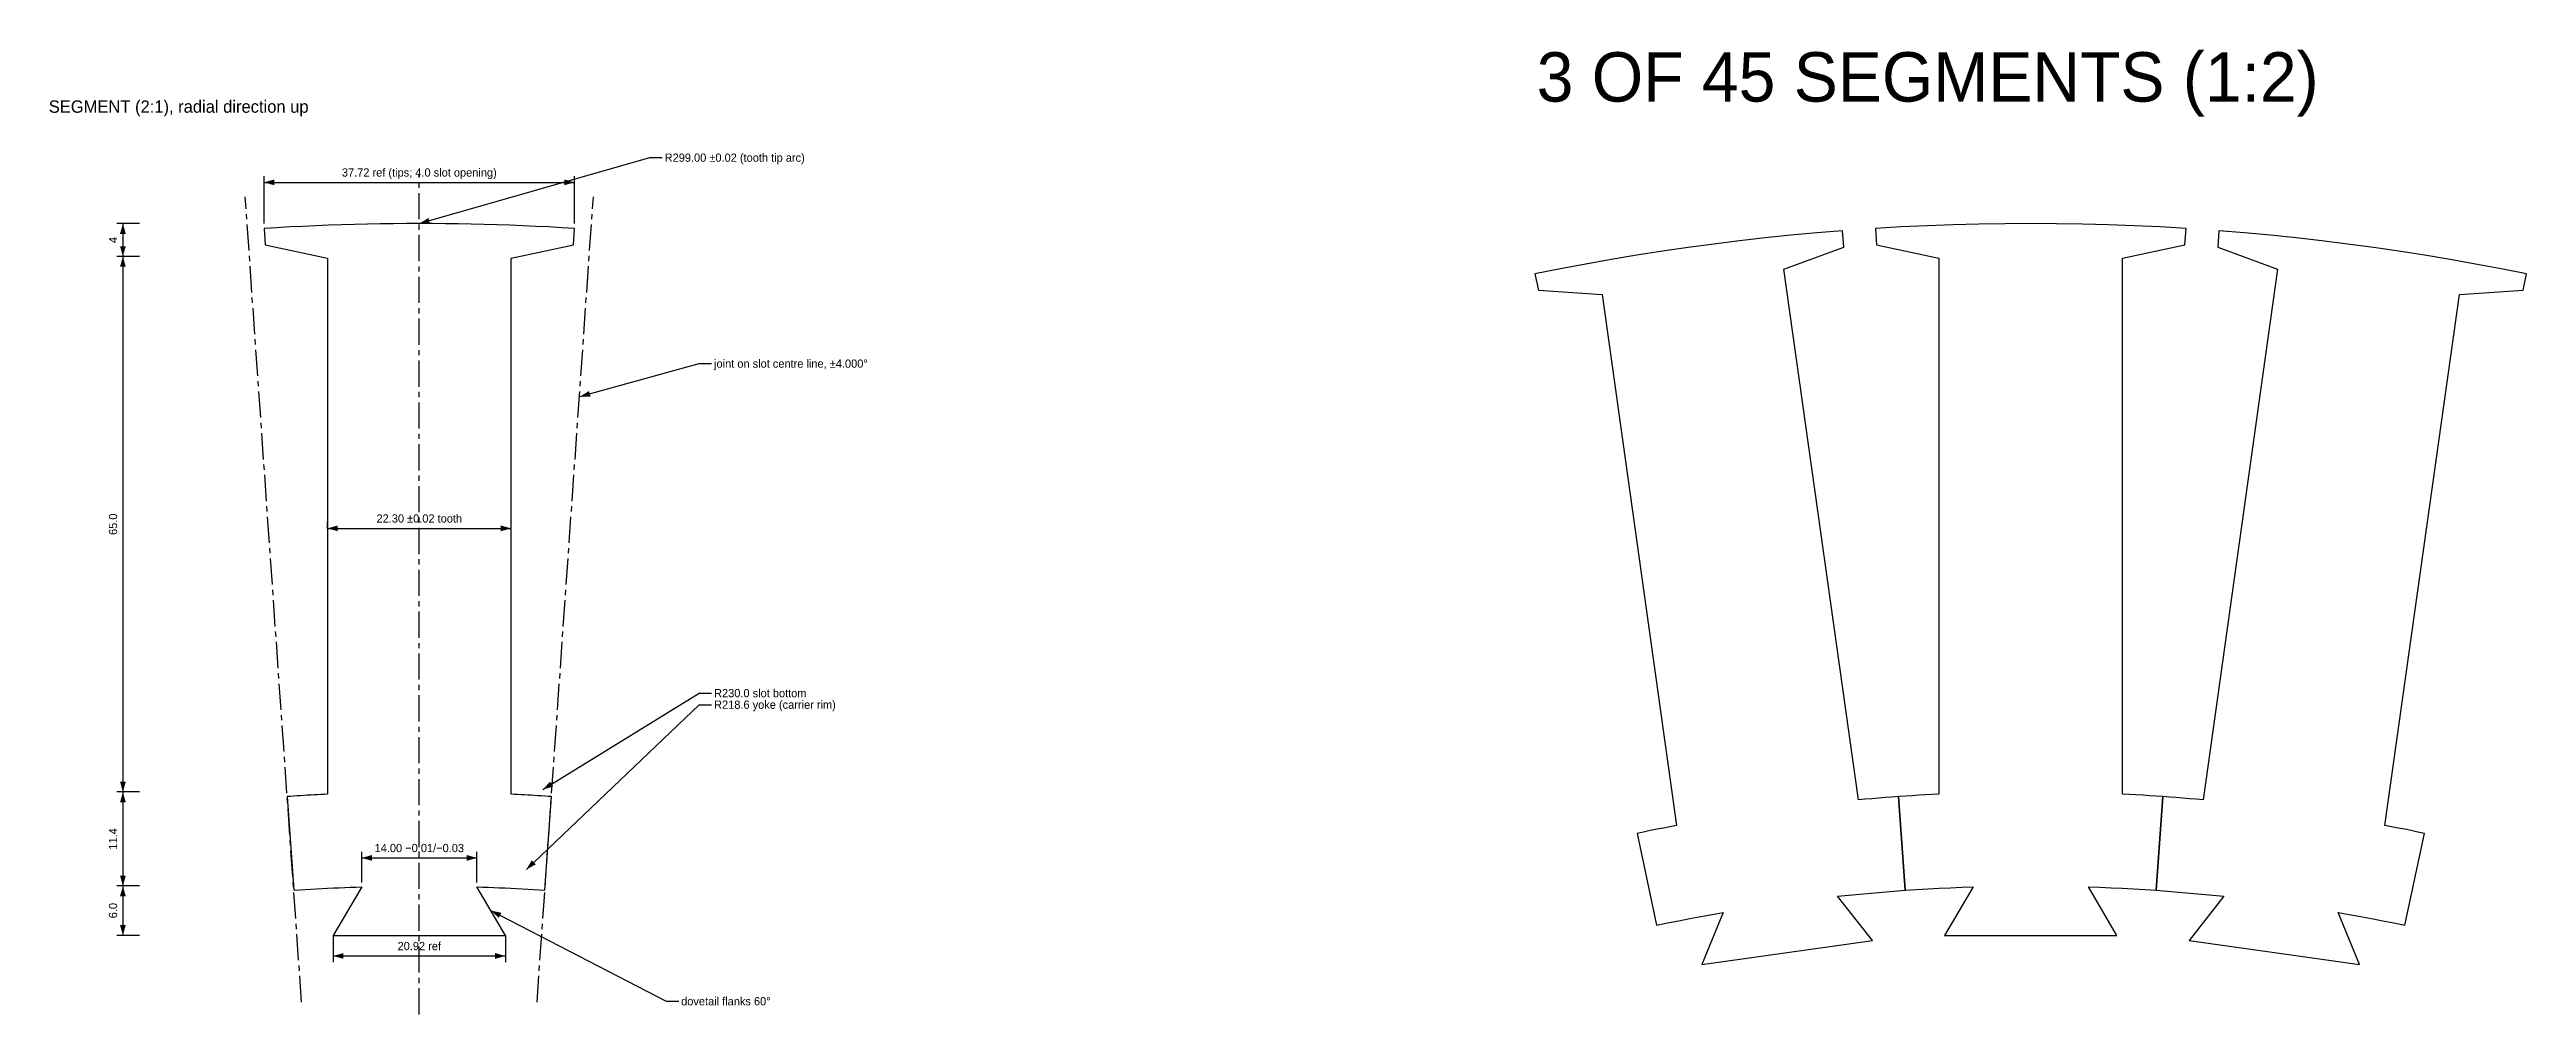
# Model space of a CAD drawing. Header units: millimetres. Extents: x -8 to 293, y 203 to 320.
import ezdxf
from ezdxf.enums import TextEntityAlignment as Align

# ---------------------------------------------------------------- set-up
doc = ezdxf.new("R2010")
doc.units = ezdxf.units.MM
doc.linetypes.add('CENTER', pattern=[5.08, 3.175, -0.635, 0.635, -0.635])
for name, color, linetype in [('CENTER', 1, 'CENTER'), ('DIM', 3, 'Continuous'), ('OUTLINE', 7, 'Continuous'), ('TEXT', 3, 'Continuous')]:
    doc.layers.add(name, color=color, linetype=linetype)

msp = doc.modelspace()

# ---------------------------------------------------------------- hatches: boundary and pattern name
at = {"layer": 'DIM'}
for points in [[(17.89, 304), (19.14, 303.65), (19.14, 304.35)], [(55.61, 304), (54.36, 304.35), (54.36, 303.65)], [(0.75, 299), (0.4, 297.75), (1.1, 297.75)], [(36.75, 299), (38.05, 299.01), (37.86, 299.68)], [(0.75, 295), (1.1, 296.25), (0.4, 296.25)], [(0.75, 295), (0.4, 293.75), (1.1, 293.75)], [(56.25, 278), (57.55, 278), (57.36, 278.67)], [(25.6, 262), (26.85, 261.65), (26.85, 262.35)], [(47.9, 262), (46.65, 262.35), (46.65, 261.65)], [(0.75, 230), (1.1, 231.25), (0.4, 231.25)], [(0.75, 230), (0.4, 228.75), (1.1, 228.75)], [(51.75, 230.3), (53, 230.66), (52.63, 231.25)], [(0.75, 218.6), (1.1, 219.85), (0.4, 219.85)], [(29.75, 222), (31, 221.65), (31, 222.35)], [(43.75, 222), (42.5, 222.35), (42.5, 221.65)], [(49.75, 220.6), (50.9, 221.21), (50.41, 221.72)], [(0.75, 218.6), (0.4, 217.35), (1.1, 217.35)], [(0.75, 212.6), (1.1, 213.85), (0.4, 213.85)], [(45.45, 215.6), (46.4, 214.72), (46.72, 215.34)], [(26.29, 210.1), (27.54, 209.75), (27.54, 210.45)], [(47.21, 210.1), (45.96, 210.45), (45.96, 209.75)]]:
    msp.add_hatch(color=7, dxfattribs=at).paths.add_polyline_path(points)

# ---------------------------------------------------------------- linework, layer by layer
at = {"layer": 'CENTER'}
for p, q in [((36.75, 203), (36.75, 305)), ((22.45, 204.5), (15.61, 302.26)), ((51.05, 204.5), (57.89, 302.26))]:
    msp.add_line(p, q, dxfattribs=at)
at = {"layer": 'DIM'}
for p, q in [((36.75, 299), (64.75, 307)), ((64.75, 307), (66.25, 307)), ((17.89, 299), (17.89, 304.75)), ((17.89, 304), (55.61, 304)), ((55.61, 299), (55.61, 304.75)), ((2.75, 299), (0, 299)), ((0.75, 299), (0.75, 295)), ((2.75, 295), (0, 295)), ((2.75, 295), (0, 295)), ((0.75, 295), (0.75, 230)), ((56.25, 278), (70.75, 282)), ((70.75, 282), (72.25, 282)), ((25.6, 262), (25.6, 262.75)), ((25.6, 262), (47.9, 262)), ((47.9, 262), (47.9, 262.75)), ((51.75, 230.3), (70.75, 242)), ((70.75, 242), (72.25, 242)), ((49.75, 220.6), (70.75, 240.6)), ((70.75, 240.6), (72.25, 240.6)), ((2.75, 230), (0, 230)), ((2.75, 230), (0, 230)), ((0.75, 230), (0.75, 218.6)), ((29.75, 219), (29.75, 222.75)), ((43.75, 219), (43.75, 222.75)), ((29.75, 222), (43.75, 222)), ((2.75, 218.6), (0, 218.6)), ((2.75, 218.6), (0, 218.6)), ((0.75, 218.6), (0.75, 212.6)), ((45.45, 215.6), (66.75, 204.6)), ((2.75, 212.6), (0, 212.6)), ((26.29, 212.6), (26.29, 209.35)), ((47.21, 212.6), (47.21, 209.35)), ((26.29, 210.1), (47.21, 210.1)), ((66.75, 204.6), (68.25, 204.6))]:
    msp.add_line(p, q, dxfattribs=at)
at = {"layer": 'OUTLINE'}
for points in [[(36.75, 212.6), (47.21, 212.6), (43.75, 218.49), (44.44, 218.46), (45.13, 218.44), (45.81, 218.41), (46.5, 218.38), (47.19, 218.35), (47.88, 218.32), (48.56, 218.28), (49.25, 218.24), (49.94, 218.2), (50.63, 218.16), (51.31, 218.11), (52, 218.07), (52.79, 229.44), (52.39, 229.47), (51.98, 229.5), (51.57, 229.52), (51.16, 229.55), (50.76, 229.57), (50.35, 229.6), (49.94, 229.62), (49.53, 229.64), (49.12, 229.67), (48.72, 229.69), (48.31, 229.71), (47.9, 229.73), (47.9, 294.79), (55.47, 296.41), (55.61, 298.4), (54.04, 298.5), (52.47, 298.59), (50.9, 298.66), (49.33, 298.74), (47.76, 298.8), (46.19, 298.85), (44.61, 298.9), (43.04, 298.93), (41.47, 298.96), (39.9, 298.98), (38.32, 299), (36.75, 299), (35.18, 299), (33.6, 298.98), (32.03, 298.96), (30.46, 298.93), (28.89, 298.9), (27.31, 298.85), (25.74, 298.8), (24.17, 298.74), (22.6, 298.66), (21.03, 298.59), (19.46, 298.5), (17.89, 298.4), (18.03, 296.41), (25.6, 294.79), (25.6, 229.73), (25.19, 229.71), (24.78, 229.69), (24.38, 229.67), (23.97, 229.64), (23.56, 229.62), (23.15, 229.6), (22.74, 229.57), (22.34, 229.55), (21.93, 229.52), (21.52, 229.5), (21.11, 229.47), (20.71, 229.44), (21.5, 218.07), (22.19, 218.11), (22.87, 218.16), (23.56, 218.2), (24.25, 218.24), (24.94, 218.28), (25.62, 218.32), (26.31, 218.35), (27, 218.38), (27.69, 218.41), (28.37, 218.44), (29.06, 218.46), (29.75, 218.49), (26.29, 212.6)], [(202.87, 210.53), (213.23, 211.99), (208.98, 217.34), (210.35, 217.48), (211.72, 217.61), (213.09, 217.74), (214.46, 217.86), (215.84, 217.97), (217.21, 218.07), (216.41, 229.44), (215.6, 229.38), (214.78, 229.32), (213.97, 229.26), (213.16, 229.19), (212.34, 229.12), (211.53, 229.05), (202.47, 293.47), (209.75, 296.13), (209.61, 298.13), (206.47, 297.87), (203.34, 297.58), (200.21, 297.26), (197.08, 296.9), (193.96, 296.51), (190.85, 296.09), (187.73, 295.64), (184.62, 295.15), (181.52, 294.63), (178.43, 294.08), (175.33, 293.49), (172.25, 292.88), (172.67, 290.92), (180.39, 290.37), (189.44, 225.94), (188.64, 225.79), (187.84, 225.63), (187.04, 225.47), (186.24, 225.31), (185.44, 225.14), (184.64, 224.97), (187.01, 213.82), (188.36, 214.11), (189.71, 214.38), (191.06, 214.64), (192.41, 214.9), (193.76, 215.15), (195.12, 215.39), (192.51, 209.08)], [(232.46, 212.6), (242.92, 212.6), (239.46, 218.49), (240.83, 218.44), (242.21, 218.38), (243.58, 218.32), (244.96, 218.24), (246.33, 218.16), (247.71, 218.07), (248.5, 229.44), (247.69, 229.5), (246.87, 229.55), (246.06, 229.6), (245.24, 229.64), (244.42, 229.69), (243.61, 229.73), (243.61, 294.79), (251.18, 296.41), (251.32, 298.4), (248.18, 298.59), (245.04, 298.74), (241.89, 298.85), (238.75, 298.93), (235.6, 298.98), (232.46, 299), (229.31, 298.98), (226.17, 298.93), (223.02, 298.85), (219.88, 298.74), (216.74, 298.59), (213.6, 298.4), (213.74, 296.41), (221.31, 294.79), (221.31, 229.73), (220.49, 229.69), (219.68, 229.64), (218.86, 229.6), (218.04, 229.55), (217.23, 229.5), (216.41, 229.44), (217.21, 218.07), (218.58, 218.16), (219.96, 218.24), (221.33, 218.32), (222.71, 218.38), (224.08, 218.44), (225.46, 218.49), (222, 212.6)], [(262.05, 210.53), (272.4, 209.08), (269.8, 215.39), (271.15, 215.15), (272.51, 214.9), (273.86, 214.64), (275.21, 214.38), (276.56, 214.11), (277.91, 213.82), (280.28, 224.97), (279.48, 225.14), (278.68, 225.31), (277.88, 225.47), (277.08, 225.63), (276.27, 225.79), (275.47, 225.94), (284.53, 290.37), (292.25, 290.92), (292.67, 292.88), (289.58, 293.49), (286.49, 294.08), (283.39, 294.63), (280.29, 295.15), (277.18, 295.64), (274.07, 296.09), (270.95, 296.51), (267.83, 296.9), (264.71, 297.26), (261.58, 297.58), (258.44, 297.87), (255.31, 298.13), (255.17, 296.13), (262.44, 293.47), (253.39, 229.05), (252.57, 229.12), (251.76, 229.19), (250.95, 229.26), (250.13, 229.32), (249.32, 229.38), (248.5, 229.44), (247.71, 218.07), (249.08, 217.97), (250.45, 217.86), (251.82, 217.74), (253.19, 217.61), (254.56, 217.48), (255.93, 217.34), (251.69, 211.99)]]:
    msp.add_lwpolyline(points, close=True, dxfattribs=at)

# ---------------------------------------------------------------- texts
at = {"layer": 'DIM'}
for s, p in [('R299.00 ±0.02 (tooth tip arc)', (66.55, 307)), ('joint on slot centre line, ±4.000°', (72.55, 282)), ('R230.0 slot bottom', (72.55, 242)), ('R218.6 yoke (carrier rim)', (72.55, 240.6)), ('dovetail flanks 60°', (68.55, 204.6))]:
    msp.add_text(s, height=1, dxfattribs=at).set_placement(p, align=Align.MIDDLE_LEFT)
for s, p in [('37.72 ref (tips; 4.0 slot opening)', (36.75, 304.4)), ('22.30 ±0.02 tooth', (36.75, 262.4)), ('14.00 −0.01/−0.03', (36.75, 222.4)), ('20.92 ref', (36.75, 210.5))]:
    msp.add_text(s, height=1, dxfattribs=at).set_placement(p, align=Align.BOTTOM_CENTER)
for s, p in [('4', (0.35, 297)), ('65.0', (0.35, 262.5)), ('11.4', (0.35, 224.3)), ('6.0', (0.35, 215.6))]:
    msp.add_text(s, height=1, rotation=90, dxfattribs=at).set_placement(p, align=Align.BOTTOM_CENTER)
at = {"layer": 'TEXT'}
for s, height, p in [('3 OF 45 SEGMENTS (1:2)', 6, (172.46, 312)), ('SEGMENT (2:1), radial direction up', 1.5, (-8.25, 312))]:
    msp.add_text(s, height=height, dxfattribs=at).set_placement(p, align=Align.BOTTOM_LEFT)

doc.saveas('drawing.dxf')
